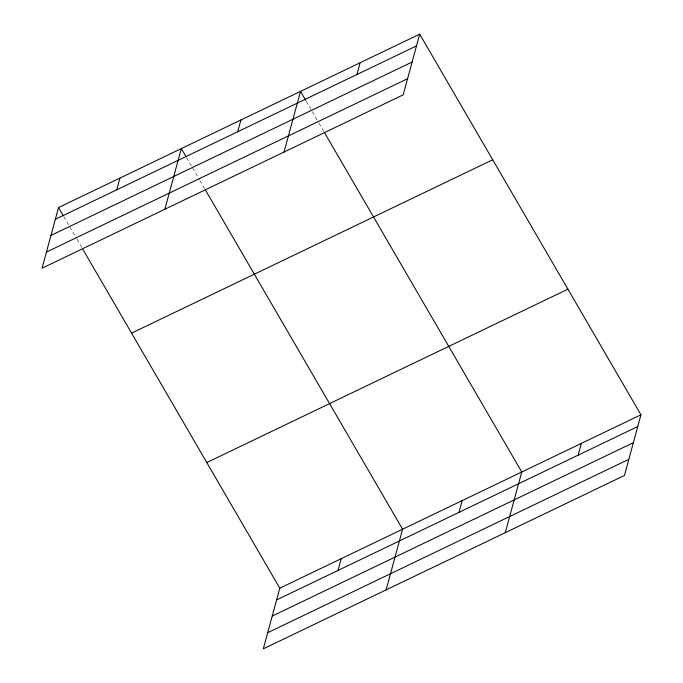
<?xml version="1.0" encoding="UTF-8"?>
<svg xmlns="http://www.w3.org/2000/svg" width="683" height="683" viewBox="0 0 683 683"><rect width="100%" height="100%" fill="white"/><g stroke="black" fill="none" stroke-linecap="round" stroke-linejoin="round"><path stroke-width="0.51" stroke-dasharray="3.42 2.56" d="M306.334 101.374L318.5 122.308M319.029 123.222L323.793 131.418M186.63 157.679L199.325 179.527M199.854 180.44L204.618 188.628M63.843 216.631L76.539 238.478M77.068 239.383L81.832 247.579"/><path stroke-width="1.02" d="M58.55 207.53L42.064 268.206L403.201 94.826L419.686 34.15L58.55 207.53L63.314 215.717M116.759 189.797L119.943 178.05M164.851 209.254L181.337 148.578L186.1 156.774M237.735 131.717L240.928 119.969M284.026 152.044L300.511 91.36L305.805 100.469M356.91 74.507L360.103 62.759M82.891 249.397L279.799 588.174L263.314 648.85L624.45 475.47L640.936 414.794L419.686 34.15M338 570.442L341.193 558.694M386.1 589.899L402.586 529.223L205.677 190.446M458.976 512.361L462.169 500.613M505.275 532.689L521.761 472.004L324.852 133.236M578.151 455.151L581.344 443.404M55.366 219.277L416.493 45.898M50.977 235.422L412.105 62.042M46.453 252.061L407.589 78.682M131.563 333.142L492.699 159.762M206.787 462.562L567.923 289.182M279.799 588.174L640.936 414.794M276.606 599.922L637.743 426.542M272.218 616.066L633.354 442.686M267.702 632.706L628.83 459.326"/></g></svg>
